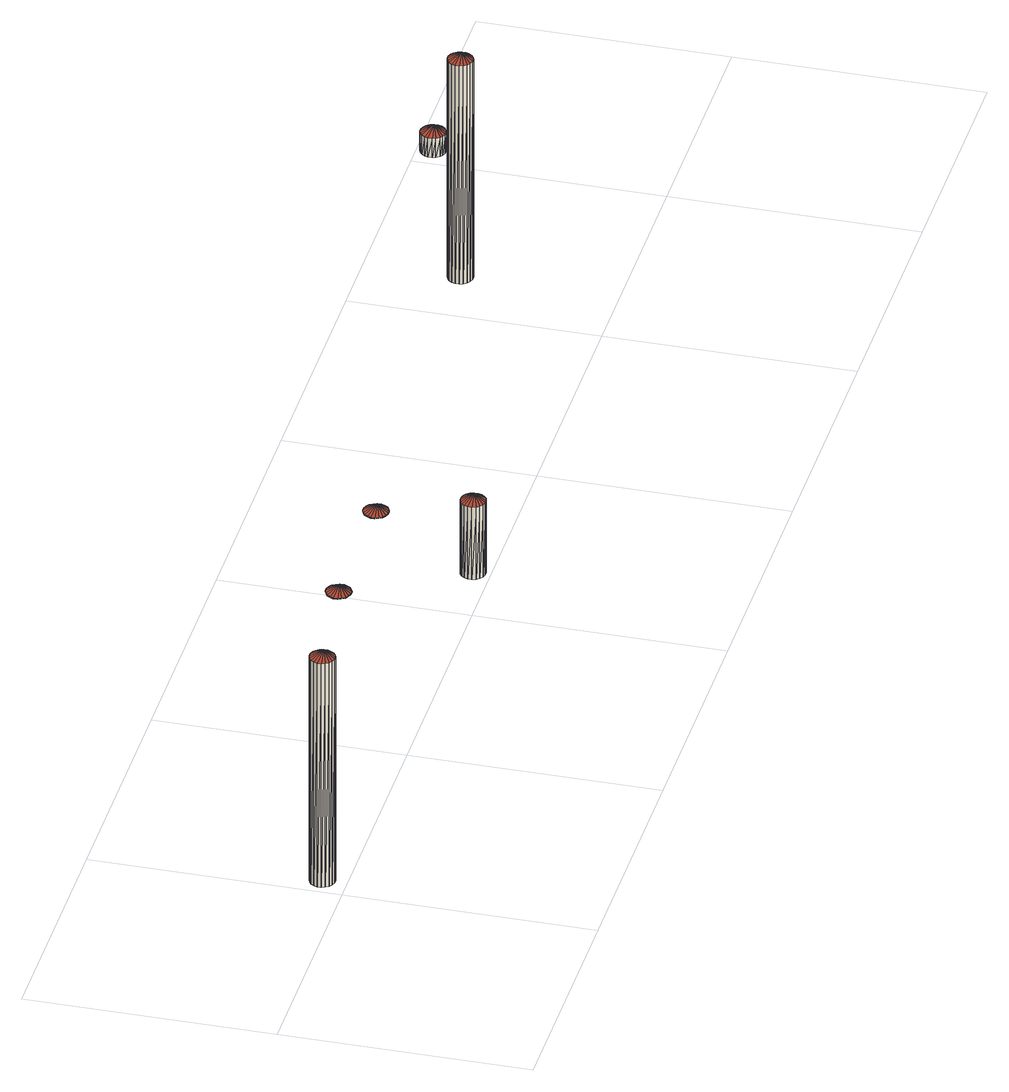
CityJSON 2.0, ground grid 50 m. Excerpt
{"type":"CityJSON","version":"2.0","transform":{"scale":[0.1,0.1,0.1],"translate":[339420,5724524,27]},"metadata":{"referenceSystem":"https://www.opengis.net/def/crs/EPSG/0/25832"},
"CityObjects":{
"building1":{"type":"Building","attributes":{"Geometrietyp2DReferenz":"1000","Gemeindeschluessel":"05170048","function":"51002_1251","roofType":"1000","measuredHeight":50.62},"geometry":[{"type":"Solid","lod":"2","boundaries":[[[[0,1,2]],[[1,3,2]],[[4,5,0]],[[5,1,0]],[[6,7,4]],[[7,5,4]],[[8,9,6]],[[9,7,6]],[[10,11,8]],[[11,9,8]],[[12,13,10]],[[13,11,10]],[[14,15,12]],[[15,13,12]],[[16,17,14]],[[17,15,14]],[[18,19,16]],[[19,17,16]],[[20,21,18]],[[21,19,18]],[[22,23,20]],[[23,21,20]],[[24,25,22]],[[25,23,22]],[[26,27,24]],[[27,25,24]],[[28,29,26]],[[29,27,26]],[[30,31,28]],[[31,29,28]],[[32,33,30]],[[33,31,30]],[[34,35,32]],[[35,33,32]],[[36,37,34]],[[37,35,34]],[[38,39,36]],[[39,37,36]],[[2,3,38]],[[3,39,38]],[[3,1,39]],[[1,5,39]],[[5,7,39]],[[7,9,39]],[[9,11,39]],[[11,13,39]],[[13,15,39]],[[15,17,39]],[[17,19,39]],[[19,21,39]],[[21,23,39]],[[23,25,39]],[[25,27,39]],[[27,29,39]],[[29,31,39]],[[31,33,39]],[[33,35,39]],[[35,37,39]],[[0,2,4]],[[2,38,4]],[[38,36,4]],[[36,34,4]],[[34,32,4]],[[32,30,4]],[[30,28,4]],[[28,26,4]],[[26,24,4]],[[24,22,4]],[[22,20,4]],[[20,18,4]],[[18,16,4]],[[16,14,4]],[[14,12,4]],[[12,10,4]],[[10,8,4]],[[8,6,4]]]],"semantics":{"surfaces":[{"type":"WallSurface"},{"type":"GroundSurface"},{"type":"RoofSurface"}],"values":[[0,0,0,0,0,0,0,0,0,0,0,0,0,0,0,0,0,0,0,0,0,0,0,0,0,0,0,0,0,0,0,0,0,0,0,0,0,0,0,0,1,1,1,1,1,1,1,1,1,1,1,1,1,1,1,1,1,1,2,2,2,2,2,2,2,2,2,2,2,2,2,2,2,2,2,2]]}}]},
"building2":{"type":"Building","attributes":{"Geometrietyp2DReferenz":"1000","Gemeindeschluessel":"05170048","function":"51002_1251","roofType":"9999","measuredHeight":15},"geometry":[{"type":"Solid","lod":"2","boundaries":[[[[40,41,42]],[[41,43,42]],[[44,45,40]],[[45,41,40]],[[46,47,44]],[[47,45,44]],[[48,49,46]],[[49,47,46]],[[50,51,48]],[[51,49,48]],[[52,53,50]],[[53,51,50]],[[54,55,52]],[[55,53,52]],[[56,57,54]],[[57,55,54]],[[58,59,56]],[[59,57,56]],[[60,61,58]],[[61,59,58]],[[62,63,60]],[[63,61,60]],[[64,65,62]],[[65,63,62]],[[66,67,64]],[[67,65,64]],[[68,69,66]],[[69,67,66]],[[70,71,68]],[[71,69,68]],[[72,73,70]],[[73,71,70]],[[74,75,72]],[[75,73,72]],[[76,77,74]],[[77,75,74]],[[78,79,76]],[[79,77,76]],[[42,43,78]],[[43,79,78]],[[59,61,79]],[[61,63,79]],[[63,65,79]],[[65,67,79]],[[67,69,79]],[[69,71,79]],[[71,73,79]],[[73,75,79]],[[75,77,79]],[[43,41,79]],[[41,45,79]],[[45,47,79]],[[47,49,79]],[[49,51,79]],[[51,53,79]],[[53,55,79]],[[55,57,79]],[[57,59,79]],[[40,42,44]],[[42,78,44]],[[78,76,44]],[[76,74,44]],[[74,72,44]],[[72,70,44]],[[70,68,44]],[[68,66,44]],[[66,64,44]],[[64,62,44]],[[62,60,44]],[[60,58,44]],[[58,56,44]],[[56,54,44]],[[54,52,44]],[[52,50,44]],[[50,48,44]],[[48,46,44]]]],"semantics":{"surfaces":[{"type":"WallSurface"},{"type":"GroundSurface"},{"type":"RoofSurface"}],"values":[[0,0,0,0,0,0,0,0,0,0,0,0,0,0,0,0,0,0,0,0,0,0,0,0,0,0,0,0,0,0,0,0,0,0,0,0,0,0,0,0,1,1,1,1,1,1,1,1,1,1,1,1,1,1,1,1,1,1,2,2,2,2,2,2,2,2,2,2,2,2,2,2,2,2,2,2]]}}]},
"building3":{"type":"Building","attributes":{"Geometrietyp2DReferenz":"1000","Gemeindeschluessel":"05170048","function":"51002_1251","roofType":"1000","measuredHeight":16.3},"geometry":[{"type":"Solid","lod":"2","boundaries":[[[[80,81,82]],[[83,84,85]],[[84,80,85]],[[86,87,83]],[[87,84,83]],[[88,89,86]],[[89,87,86]],[[90,91,88]],[[91,89,88]],[[92,93,90]],[[93,91,90]],[[94,95,92]],[[95,93,92]],[[96,97,94]],[[97,95,94]],[[98,99,96]],[[99,97,96]],[[100,101,98]],[[101,99,98]],[[102,103,100]],[[103,101,100]],[[104,105,102]],[[105,103,102]],[[106,107,104]],[[107,105,104]],[[108,109,106]],[[109,107,106]],[[110,111,108]],[[111,109,108]],[[112,113,110]],[[113,111,110]],[[114,115,112]],[[115,113,112]],[[116,117,114]],[[117,115,114]],[[118,119,116]],[[119,117,116]],[[82,81,118]],[[81,119,118]],[[85,80,82]],[[80,84,81]],[[84,87,81]],[[87,89,81]],[[89,91,81]],[[91,93,81]],[[93,95,81]],[[95,97,81]],[[97,99,81]],[[99,101,81]],[[101,103,81]],[[103,105,81]],[[105,107,81]],[[107,109,81]],[[109,111,81]],[[111,113,81]],[[113,115,81]],[[115,117,81]],[[117,119,81]],[[83,85,86]],[[85,82,86]],[[82,118,86]],[[118,116,86]],[[116,114,86]],[[114,112,86]],[[112,110,86]],[[110,108,86]],[[108,106,86]],[[106,104,86]],[[104,102,86]],[[102,100,86]],[[100,98,86]],[[98,96,86]],[[96,94,86]],[[94,92,86]],[[92,90,86]],[[90,88,86]]]],"semantics":{"surfaces":[{"type":"WallSurface"},{"type":"GroundSurface"},{"type":"RoofSurface"}],"values":[[0,0,0,0,0,0,0,0,0,0,0,0,0,0,0,0,0,0,0,0,0,0,0,0,0,0,0,0,0,0,0,0,0,0,0,0,0,0,0,0,1,1,1,1,1,1,1,1,1,1,1,1,1,1,1,1,1,1,2,2,2,2,2,2,2,2,2,2,2,2,2,2,2,2,2,2]]}}]},
"building4":{"type":"Building","attributes":{"Geometrietyp2DReferenz":"1000","Gemeindeschluessel":"05170048","function":"51002_1251","roofType":"9999","measuredHeight":15},"geometry":[{"type":"Solid","lod":"2","boundaries":[[[[120,121,122]],[[121,123,122]],[[124,125,120]],[[125,121,120]],[[126,127,124]],[[127,125,124]],[[128,129,126]],[[129,127,126]],[[130,131,128]],[[131,129,128]],[[132,133,130]],[[133,131,130]],[[134,135,132]],[[135,133,132]],[[136,137,134]],[[137,135,134]],[[138,139,136]],[[139,137,136]],[[140,141,138]],[[141,139,138]],[[142,143,140]],[[143,141,140]],[[144,145,142]],[[145,143,142]],[[146,147,144]],[[147,145,144]],[[148,149,146]],[[149,147,146]],[[150,151,148]],[[151,149,148]],[[152,153,150]],[[153,151,150]],[[154,155,152]],[[155,153,152]],[[156,157,154]],[[157,155,154]],[[158,159,156]],[[159,157,156]],[[122,123,158]],[[123,159,158]],[[123,121,159]],[[121,125,159]],[[125,127,159]],[[127,129,159]],[[129,131,159]],[[131,133,159]],[[133,135,159]],[[135,137,159]],[[137,139,159]],[[139,141,159]],[[141,143,159]],[[143,145,159]],[[145,147,159]],[[147,149,159]],[[149,151,159]],[[151,153,159]],[[153,155,159]],[[155,157,159]],[[122,158,124]],[[158,156,124]],[[156,154,124]],[[154,152,124]],[[152,150,124]],[[150,148,124]],[[148,146,124]],[[146,144,124]],[[144,142,124]],[[142,140,124]],[[140,138,124]],[[138,136,124]],[[136,134,124]],[[134,132,124]],[[132,130,124]],[[130,128,124]],[[128,126,124]],[[120,122,124]]]],"semantics":{"surfaces":[{"type":"WallSurface"},{"type":"GroundSurface"},{"type":"RoofSurface"}],"values":[[0,0,0,0,0,0,0,0,0,0,0,0,0,0,0,0,0,0,0,0,0,0,0,0,0,0,0,0,0,0,0,0,0,0,0,0,0,0,0,0,1,1,1,1,1,1,1,1,1,1,1,1,1,1,1,1,1,1,2,2,2,2,2,2,2,2,2,2,2,2,2,2,2,2,2,2]]}}]},
"building5":{"type":"Building","attributes":{"Geometrietyp2DReferenz":"1000","Gemeindeschluessel":"05170048","function":"51002_1251","roofType":"1000","measuredHeight":49.28},"geometry":[{"type":"Solid","lod":"2","boundaries":[[[[160,161,162]],[[161,163,162]],[[164,165,160]],[[165,161,160]],[[166,167,164]],[[167,165,164]],[[168,169,166]],[[169,167,166]],[[170,171,168]],[[171,169,168]],[[172,173,170]],[[173,171,170]],[[174,175,172]],[[175,173,172]],[[176,177,174]],[[177,175,174]],[[178,179,176]],[[179,177,176]],[[180,181,178]],[[181,179,178]],[[182,183,180]],[[183,181,180]],[[184,185,182]],[[185,183,182]],[[186,187,184]],[[187,185,184]],[[188,189,186]],[[189,187,186]],[[190,191,188]],[[191,189,188]],[[192,193,190]],[[193,191,190]],[[194,195,192]],[[195,193,192]],[[196,197,194]],[[197,195,194]],[[198,199,196]],[[199,197,196]],[[162,163,198]],[[163,199,198]],[[163,161,199]],[[161,165,199]],[[165,167,199]],[[167,169,199]],[[169,171,199]],[[171,173,199]],[[173,175,199]],[[175,177,199]],[[177,179,199]],[[179,181,199]],[[181,183,199]],[[183,185,199]],[[185,187,199]],[[187,189,199]],[[189,191,199]],[[191,193,199]],[[193,195,199]],[[195,197,199]],[[186,184,164]],[[184,182,164]],[[182,180,164]],[[180,178,164]],[[178,176,164]],[[176,174,164]],[[174,172,164]],[[172,170,164]],[[170,168,164]],[[168,166,164]],[[160,162,164]],[[162,198,164]],[[198,196,164]],[[196,194,164]],[[194,192,164]],[[192,190,164]],[[190,188,164]],[[188,186,164]]]],"semantics":{"surfaces":[{"type":"WallSurface"},{"type":"GroundSurface"},{"type":"RoofSurface"}],"values":[[0,0,0,0,0,0,0,0,0,0,0,0,0,0,0,0,0,0,0,0,0,0,0,0,0,0,0,0,0,0,0,0,0,0,0,0,0,0,0,0,1,1,1,1,1,1,1,1,1,1,1,1,1,1,1,1,1,1,2,2,2,2,2,2,2,2,2,2,2,2,2,2,2,2,2,2]]}}]},
"building6":{"type":"Building","attributes":{"Geometrietyp2DReferenz":"1000","Gemeindeschluessel":"05170048","function":"51002_1251","roofType":"9999","measuredHeight":15},"geometry":[{"type":"Solid","lod":"2","boundaries":[[[[200,201,202]],[[201,203,202]],[[204,205,200]],[[205,201,200]],[[206,207,204]],[[207,205,204]],[[208,209,206]],[[209,207,206]],[[210,211,208]],[[211,209,208]],[[212,213,210]],[[213,211,210]],[[214,215,212]],[[215,213,212]],[[216,217,214]],[[217,215,214]],[[218,219,216]],[[219,217,216]],[[220,221,218]],[[221,219,218]],[[222,223,220]],[[223,221,220]],[[224,225,222]],[[225,223,222]],[[226,227,224]],[[227,225,224]],[[228,229,226]],[[229,227,226]],[[230,231,228]],[[231,229,228]],[[232,233,230]],[[233,231,230]],[[234,235,232]],[[235,233,232]],[[236,237,234]],[[237,235,234]],[[238,239,236]],[[239,237,236]],[[202,203,238]],[[203,239,238]],[[203,201,239]],[[201,205,239]],[[205,207,239]],[[207,209,239]],[[209,211,239]],[[211,213,239]],[[213,215,239]],[[215,217,239]],[[217,219,239]],[[219,221,239]],[[221,223,239]],[[223,225,239]],[[225,227,239]],[[227,229,239]],[[229,231,239]],[[231,233,239]],[[233,235,239]],[[235,237,239]],[[230,228,204]],[[228,226,204]],[[226,224,204]],[[224,222,204]],[[222,220,204]],[[220,218,204]],[[218,216,204]],[[216,214,204]],[[214,212,204]],[[212,210,204]],[[210,208,204]],[[208,206,204]],[[200,202,204]],[[202,238,204]],[[238,236,204]],[[236,234,204]],[[234,232,204]],[[232,230,204]]]],"semantics":{"surfaces":[{"type":"WallSurface"},{"type":"GroundSurface"},{"type":"RoofSurface"}],"values":[[0,0,0,0,0,0,0,0,0,0,0,0,0,0,0,0,0,0,0,0,0,0,0,0,0,0,0,0,0,0,0,0,0,0,0,0,0,0,0,0,1,1,1,1,1,1,1,1,1,1,1,1,1,1,1,1,1,1,2,2,2,2,2,2,2,2,2,2,2,2,2,2,2,2,2,2]]}}]}
},
"vertices":[
[47,56,522],[47,56,16],[43,63,522],[43,63,16],[50,49,522],[50,49,16],[50,41,522],[50,41,16],[47,34,522],[47,34,16],[43,27,522],[43,27,16],[37,23,522],[37,23,16],[29,20,522],[29,20,16],[21,20,522],[21,20,16],[14,23,522],[14,23,16],[7,27,522],[7,27,16],[3,34,522],[3,34,16],[0,41,522],[0,41,16],[0,49,522],[0,49,16],[3,56,522],[3,56,16],[7,63,522],[7,63,16],[14,67,522],[14,67,16],[21,70,522],[21,70,16],[29,70,522],[29,70,16],[37,67,522],[37,67,16],
[1039,276,8],[1039,276,6],[1035,283,8],[1035,283,6],[1042,269,8],[1042,269,6],[1042,261,8],[1042,261,6],[1039,254,8],[1039,254,6],[1035,247,8],[1035,247,6],[1028,243,8],[1028,243,6],[1021,240,8],[1021,240,6],[1013,240,8],[1013,240,6],[1006,243,8],[1006,243,6],[999,247,8],[999,247,6],[995,254,8],[995,254,6],[992,261,8],[992,261,6],[992,269,8],[992,269,6],[995,276,8],[995,276,6],[999,283,8],[999,283,6],[1006,287,8],[1006,287,6],[1013,290,8],[1013,290,6],[1021,290,8],[1021,290,6],[1028,287,8],[1028,287,6],
[1158,51,10],[1152,56,10],[1152,56,173],[1163,45,173],[1163,45,10],[1158,51,173],[1165,38,173],[1165,38,10],[1165,30,173],[1165,30,10],[1163,22,173],[1163,22,10],[1158,16,173],[1158,16,10],[1152,11,173],[1152,11,10],[1144,9,173],[1144,9,10],[1137,9,173],[1137,9,10],[1129,11,173],[1129,11,10],[1123,16,173],[1123,16,10],[1118,22,173],[1118,22,10],[1116,30,173],[1116,30,10],[1116,38,173],[1116,38,10],[1118,45,173],[1118,45,10],[1123,51,173],[1123,51,10],[1129,56,173],[1129,56,10],[1137,58,173],[1137,58,10],[1144,58,173],[1144,58,10],
[1327,276,8],[1327,276,6],[1323,283,8],[1323,283,6],[1330,269,8],[1330,269,6],[1330,261,8],[1330,261,6],[1327,254,8],[1327,254,6],[1323,247,8],[1323,247,6],[1317,243,8],[1317,243,6],[1309,240,8],[1309,240,6],[1301,240,8],[1301,240,6],[1294,243,8],[1294,243,6],[1287,247,8],[1287,247,6],[1283,254,8],[1283,254,6],[1280,261,8],[1280,261,6],[1280,269,8],[1280,269,6],[1283,276,8],[1283,276,6],[1287,283,8],[1287,283,6],[1294,287,8],[1294,287,6],[1301,290,8],[1301,290,6],[1309,290,8],[1309,290,6],[1317,287,8],[1317,287,6],
[2158,322,498],[2158,322,5],[2153,329,498],[2153,329,5],[2160,315,498],[2160,315,5],[2160,307,498],[2160,307,5],[2158,300,498],[2158,300,5],[2153,293,498],[2153,293,5],[2147,289,498],[2147,289,5],[2140,286,498],[2140,286,5],[2132,286,498],[2132,286,5],[2124,289,498],[2124,289,5],[2118,293,498],[2118,293,5],[2113,300,498],[2113,300,5],[2111,307,498],[2111,307,5],[2111,315,498],[2111,315,5],[2113,322,498],[2113,322,5],[2118,329,498],[2118,329,5],[2124,333,498],[2124,333,5],[2132,336,498],[2132,336,5],[2140,336,498],[2140,336,5],[2147,333,498],[2147,333,5],
[2551,475,61],[2551,475,18],[2546,482,61],[2546,482,18],[2553,468,61],[2553,468,18],[2553,460,61],[2553,460,18],[2551,453,61],[2551,453,18],[2546,446,61],[2546,446,18],[2540,442,61],[2540,442,18],[2532,439,61],[2532,439,18],[2524,439,61],[2524,439,18],[2517,442,61],[2517,442,18],[2511,446,61],[2511,446,18],[2506,453,61],[2506,453,18],[2504,460,61],[2504,460,18],[2504,468,61],[2504,468,18],[2506,475,61],[2506,475,18],[2511,482,61],[2511,482,18],[2517,486,61],[2517,486,18],[2524,489,61],[2524,489,18],[2532,489,61],[2532,489,18],[2540,486,61],[2540,486,18]
]}
